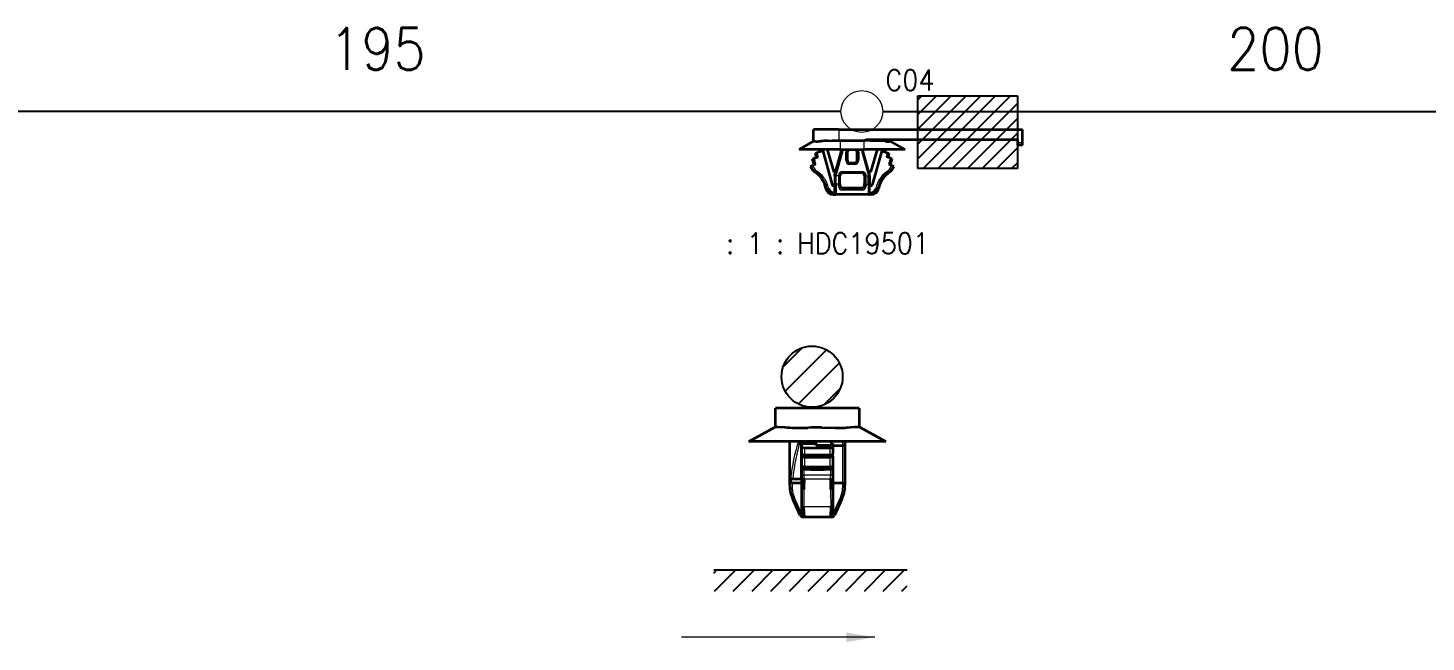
# Model space of a CAD drawing. Header units: inches. Extents: x 47316 to 59086, y 3141 to 11743.
# Drawn here: x 48400.5 to 48568, y 8588.6 to 8662.2 of the extents above; entities that cross this region are included whole.
import ezdxf

# ---------------------------------------------------------------- set-up
doc = ezdxf.new("R2010")
doc.units = ezdxf.units.IN
doc.header["$MEASUREMENT"] = 0
doc.layers.add('Beschreibung', color=7, linetype='Continuous', lineweight=25)
doc.styles.get("Standard").update_dxf_attribs({"font": ''})
doc.styles.get('Standard').set_extended_font_data('SimSun')
doc.linetypes.add('_VH_OTCON', pattern='A,0.0001,[7,VeSys.shx,S=0.1,R=0,X=0,Y=0],-0.4,[7,VeSys.shx,S=0.1,R=0,X=0,Y=0],-0.4,["X",Standard,S=1,R=0,X=-0.5,Y=-0.5],-0.0001,[7,VeSys.shx,S=0.1,R=0,X=0,Y=0],-0.4', length=1.2002)

msp = doc.modelspace()

# ---------------------------------------------------------------- linework, layer by layer
at = {"color": 0, "lineweight": -3}
for p, q in [((48514.66, 8654.02), (48507.13, 8646.48)), ((48512.9, 8654.02), (48507.13, 8648.25)), ((48511.13, 8654.02), (48507.13, 8650.02)), ((48509.36, 8654.02), (48507.13, 8651.79)), ((48507.59, 8654.02), (48507.13, 8653.55)), ((48507.13, 8645.33), (48507.13, 8654.02)), ((48507.13, 8654.02), (48519.04, 8654.02)), ((48516.43, 8654.02), (48507.74, 8645.33)), ((48518.2, 8654.02), (48509.51, 8645.33)), ((48519.04, 8653.09), (48511.28, 8645.33)), ((48519.04, 8654.02), (48519.04, 8645.33)), ((48519.04, 8651.32), (48513.05, 8645.33)), ((48519.04, 8649.55), (48514.81, 8645.33)), ((48519.04, 8647.78), (48516.58, 8645.33)), ((48519.04, 8645.33), (48507.13, 8645.33)), ((48519.04, 8646.02), (48518.35, 8645.33)), ((48493.27, 8623.86), (48490.98, 8621.57)), ((48496.18, 8623.62), (48491.22, 8618.67)), ((48497.72, 8622.03), (48492.81, 8617.12)), ((48497.83, 8618.99), (48495.85, 8617.01)), ((48482.68, 8596.88), (48483.02, 8597.21)), ((48505.84, 8597.21, 0), (48482.68, 8597.21, 0)), ((48482.77, 8594.72), (48485.26, 8597.21)), ((48485.01, 8594.72), (48487.51, 8597.21)), ((48487.26, 8594.72), (48489.75, 8597.21)), ((48489.5, 8594.72), (48492, 8597.21)), ((48491.75, 8594.72), (48494.24, 8597.21)), ((48493.99, 8594.72), (48496.49, 8597.21)), ((48496.24, 8594.72), (48498.73, 8597.21)), ((48498.48, 8594.72), (48500.98, 8597.21)), ((48500.73, 8594.72), (48503.22, 8597.21)), ((48502.97, 8594.72), (48505.47, 8597.21)), ((48505.22, 8594.72), (48505.84, 8595.34))]:
    msp.add_line(p, q, dxfattribs=at)
at = {"color": 0, "linetype": '_VH_OTCON', "lineweight": -2, "ltscale": 5}
for p, q in [((48497.91, 8652.15), (48385.58, 8652.15)), ((48502.91, 8652.15), (48597, 8652.15))]:
    msp.add_line(p, q, dxfattribs=at)
at = {"color": 0, "lineweight": 35, "ltscale": 0.125}
msp.add_line((48497.64, 8649.99), (48494.64, 8649.99), dxfattribs=at)
at = {"color": 0, "lineweight": 35, "ltscale": 0.058097}
msp.add_line((48494.64, 8648.59), (48494.64, 8649.99), dxfattribs=at)
at = {"color": 0, "lineweight": 35}
for p, q in [((48497.64, 8649.99), (48519.66, 8649.99)), ((48496.29, 8648.65), (48496.86, 8648.66)), ((48496.86, 8648.66), (48497.64, 8648.66)), ((48500.88, 8648.79), (48519.06, 8648.79)), ((48501.42, 8648.65), (48500.88, 8648.66)), ((48502.48, 8648.64), (48501.42, 8648.65)), ((48496.33, 8642.69), (48496.25, 8642.93)), ((48496.42, 8642.96), (48496.5, 8642.74)), ((48502.03, 8642.76), (48502.08, 8642.89)), ((48502.27, 8642.93), (48502.18, 8642.69)), ((48496.48, 8642.48), (48496.33, 8642.69)), ((48496.68, 8642.32), (48496.48, 8642.48)), ((48496.5, 8642.74), (48496.65, 8642.56)), ((48496.65, 8642.56), (48496.86, 8642.43)), ((48496.92, 8642.22), (48496.68, 8642.32)), ((48496.86, 8642.43), (48497.11, 8642.37)), ((48497.17, 8642.19), (48496.92, 8642.22)), ((48497.11, 8642.37), (48497.17, 8642.37)), ((48497.21, 8642.19), (48497.25, 8642.21)), ((48497.25, 8642.21), (48497.34, 8642.28)), ((48501.27, 8642.21), (48501.18, 8642.28)), ((48501.3, 8642.19), (48501.27, 8642.21)), ((48501.34, 8642.37), (48501.51, 8642.39)), ((48501.47, 8642.2), (48501.34, 8642.19)), ((48501.68, 8642.25), (48501.47, 8642.2)), ((48501.51, 8642.39), (48501.67, 8642.44)), ((48501.67, 8642.44), (48501.88, 8642.57)), ((48501.87, 8642.34), (48501.68, 8642.25)), ((48502.03, 8642.48), (48501.87, 8642.34)), ((48501.88, 8642.57), (48502.03, 8642.76)), ((48502.18, 8642.69), (48502.03, 8642.48)), ((48490.08, 8614.4), (48490.08, 8614.4)), ((48490.08, 8614.4), (48490.08, 8614.4)), ((48490.08, 8614.4), (48490.09, 8614.39)), ((48490.09, 8614.39), (48490.09, 8614.39)), ((48490.09, 8614.39), (48490.12, 8614.39)), ((48490.12, 8614.39), (48490.36, 8614.4)), ((48499.55, 8614.39), (48500.03, 8614.39)), ((48500.03, 8614.39), (48500.08, 8614.39)), ((48500.08, 8614.39), (48500.08, 8614.4)), ((48500.08, 8614.4), (48500.08, 8614.4)), ((48500.08, 8614.4), (48500.08, 8614.4)), ((48492.45, 8614.26), (48492.94, 8614.25)), ((48492.94, 8614.25), (48493.94, 8614.28)), ((48492.78, 8612.49), (48492.91, 8612.59)), ((48492.91, 8612.59), (48493.02, 8612.62)), ((48498.32, 8612.11), (48498.13, 8612.12)), ((48498.36, 8612.1), (48498.32, 8612.11)), ((48498.38, 8612.09), (48498.36, 8612.1)), ((48498.38, 8612.08), (48498.38, 8612.09)), ((48498.38, 8612.09), (48498.38, 8612.09)), ((48498.38, 8612.09), (48498.38, 8612.09)), ((48493.23, 8609.46), (48493.24, 8609.43)), ((48493.24, 8609.43), (48493.28, 8609.39)), ((48493.28, 8609.39), (48493.4, 8609.34)), ((48493.4, 8609.34), (48493.48, 8609.33)), ((48496.68, 8609.33), (48496.83, 8609.36)), ((48496.83, 8609.36), (48496.9, 8609.4)), ((48496.9, 8609.4), (48496.92, 8609.42)), ((48496.92, 8609.42), (48496.93, 8609.46)), ((48491.79, 8607.09), (48491.8, 8607.02)), ((48491.8, 8607.02), (48491.81, 8606.99)), ((48498.32, 8607.61), (48498.13, 8607.62)), ((48498.36, 8607.6), (48498.32, 8607.61)), ((48498.38, 8607.59), (48498.36, 8607.6)), ((48498.38, 8607.58), (48498.38, 8607.59)), ((48498.38, 8607.59), (48498.38, 8607.59)), ((48498.38, 8607.59), (48498.38, 8607.59)), ((48493.44, 8604.85), (48493.46, 8604.01)), ((48496.69, 8603.83), (48496.72, 8604.62)), ((48496.72, 8604.62), (48496.72, 8604.85)), ((48493.46, 8604.01), (48493.49, 8603.73)), ((48493.49, 8603.73), (48493.51, 8603.65)), ((48493.51, 8603.65), (48493.52, 8603.63)), ((48493.52, 8603.63), (48493.52, 8603.62)), ((48493.52, 8603.62), (48493.53, 8603.62)), ((48493.53, 8603.62), (48493.53, 8603.62)), ((48496.63, 8603.62), (48496.64, 8603.62)), ((48496.64, 8603.63), (48496.65, 8603.64)), ((48496.64, 8603.62), (48496.64, 8603.63)), ((48496.65, 8603.64), (48496.66, 8603.68)), ((48496.66, 8603.68), (48496.69, 8603.83))]:
    msp.add_line(p, q, dxfattribs=at)
at = {"color": 0, "lineweight": 13, "ltscale": 0.055515}
msp.add_line((48497.64, 8649.99), (48497.64, 8648.66), dxfattribs=at)
at = {"color": 0, "lineweight": 35, "ltscale": 0.065}
msp.add_line((48519.66, 8648.43), (48519.66, 8649.99), dxfattribs=at)
at = {"color": 0, "lineweight": 35, "ltscale": 0.083533}
msp.add_line((48494.63, 8648.59), (48492.9, 8647.59), dxfattribs=at)
at = {"color": 0, "lineweight": 35, "ltscale": 0.000679}
msp.add_line((48494.64, 8648.59), (48494.65, 8648.59), dxfattribs=at)
at = {"color": 0, "lineweight": 35, "ltscale": 0.0075}
for p, q in [((48497.64, 8648.66), (48497.82, 8648.66)), ((48500.88, 8648.66), (48500.7, 8648.66))]:
    msp.add_line(p, q, dxfattribs=at)
at = {"color": 0, "lineweight": 13, "ltscale": 0.001282}
msp.add_line((48497.82, 8648.66), (48497.82, 8648.63), dxfattribs=at)
at = {"color": 0, "lineweight": 35, "ltscale": 0.12}
for p, q in [((48497.82, 8648.66), (48500.7, 8648.66)), ((48497.82, 8647.59), (48500.7, 8647.59))]:
    msp.add_line(p, q, dxfattribs=at)
at = {"color": 0, "lineweight": 13, "ltscale": 0.04327}
msp.add_line((48497.82, 8648.63), (48497.82, 8647.59), dxfattribs=at)
at = {"color": 0, "lineweight": 13, "ltscale": 0.044551}
msp.add_line((48500.7, 8647.59), (48500.7, 8648.66), dxfattribs=at)
at = {"color": 0, "lineweight": 13, "ltscale": 0.005515}
msp.add_line((48500.88, 8648.79), (48500.88, 8648.66), dxfattribs=at)
at = {"color": 0, "lineweight": 35, "ltscale": 0.031039}
msp.add_line((48503.22, 8648.58), (48502.48, 8648.64), dxfattribs=at)
at = {"color": 0, "lineweight": 35, "ltscale": 0.009625}
msp.add_line((48503.88, 8648.56), (48503.88, 8648.79), dxfattribs=at)
at = {"color": 0, "lineweight": 35, "ltscale": 0.082984}
msp.add_line((48505.62, 8647.59), (48503.88, 8648.56), dxfattribs=at)
at = {"color": 0, "lineweight": 35, "ltscale": 0.015}
msp.add_line((48519.06, 8648.79), (48519.06, 8648.43), dxfattribs=at)
at = {"color": 0, "lineweight": 13, "ltscale": 0.025}
for p, q in [((48519.06, 8648.43), (48519.66, 8648.43)), ((48499.56, 8645.82), (48498.96, 8645.82))]:
    msp.add_line(p, q, dxfattribs=at)
at = {"color": 0, "lineweight": 35, "ltscale": 0.0125}
for p, q in [((48519.06, 8648.43), (48519.06, 8648.13)), ((48519.66, 8648.13), (48519.66, 8648.43)), ((48497.94, 8647.29), (48497.94, 8647.59)), ((48500.58, 8647.29), (48500.58, 8647.59))]:
    msp.add_line(p, q, dxfattribs=at)
at = {"color": 0, "lineweight": 35, "ltscale": 0.025}
for p, q in [((48519.66, 8648.13), (48519.06, 8648.13)), ((48499.56, 8647.56), (48498.96, 8647.56)), ((48498.96, 8646), (48499.56, 8646))]:
    msp.add_line(p, q, dxfattribs=at)
at = {"color": 0, "lineweight": 35, "ltscale": 0.027465}
for p, q in [((48493.56, 8647.59), (48492.9, 8647.59)), ((48505.62, 8647.59), (48504.96, 8647.59))]:
    msp.add_line(p, q, dxfattribs=at)
at = {"color": 0, "lineweight": 35, "ltscale": 0.177535}
for p, q in [((48497.82, 8647.59), (48493.56, 8647.59)), ((48504.96, 8647.59), (48500.7, 8647.59))]:
    msp.add_line(p, q, dxfattribs=at)
at = {"color": 0, "lineweight": 35, "ltscale": 0.007529}
for p, q in [((48494.52, 8646.48), (48494.69, 8646.54)), ((48494.86, 8647.14), (48495.03, 8647.2)), ((48503.83, 8646.54), (48504, 8646.48))]:
    msp.add_line(p, q, dxfattribs=at)
at = {"color": 0, "lineweight": 35, "ltscale": 0.029976}
for p, q in [((48494.69, 8645.78), (48494.52, 8646.48)), ((48504, 8646.48), (48503.82, 8645.78))]:
    msp.add_line(p, q, dxfattribs=at)
at = {"color": 0, "lineweight": 35, "ltscale": 0.020678}
for p, q in [((48494.69, 8646.54), (48495.16, 8646.7)), ((48503.83, 8646.54), (48503.36, 8646.7))]:
    msp.add_line(p, q, dxfattribs=at)
at = {"color": 0, "lineweight": 13, "ltscale": 0.029038}
for p, q in [((48494.69, 8646.54), (48494.86, 8645.86)), ((48503.66, 8645.86), (48503.83, 8646.54))]:
    msp.add_line(p, q, dxfattribs=at)
at = {"color": 0, "lineweight": 35, "ltscale": 0.021471}
for p, q in [((48494.99, 8646.64), (48494.86, 8647.14)), ((48503.65, 8647.14), (48503.53, 8646.64))]:
    msp.add_line(p, q, dxfattribs=at)
at = {"color": 0, "lineweight": 35, "ltscale": 0.030681}
for p, q in [((48495.73, 8647.44), (48495.03, 8647.2)), ((48502.79, 8647.44), (48503.48, 8647.2))]:
    msp.add_line(p, q, dxfattribs=at)
at = {"color": 0, "lineweight": 13, "ltscale": 0.021471}
for p, q in [((48495.03, 8647.2), (48495.16, 8646.7)), ((48503.36, 8646.7), (48503.48, 8647.2))]:
    msp.add_line(p, q, dxfattribs=at)
at = {"color": 0, "lineweight": 35, "ltscale": 0.002501}
for p, q in [((48495.37, 8647.53), (48495.37, 8647.59)), ((48503.15, 8647.59), (48503.15, 8647.53))]:
    msp.add_line(p, q, dxfattribs=at)
at = {"color": 0, "lineweight": 13, "ltscale": 0.013976}
for p, q in [((48495.7, 8647.53), (48495.37, 8647.53)), ((48503.15, 8647.53), (48502.81, 8647.53))]:
    msp.add_line(p, q, dxfattribs=at)
at = {"color": 0, "lineweight": 35, "ltscale": 0.008851}
for p, q in [((48495.37, 8647.53), (48495.37, 8647.32)), ((48503.15, 8647.53), (48503.14, 8647.32))]:
    msp.add_line(p, q, dxfattribs=at)
at = {"color": 0, "lineweight": 35, "ltscale": 0.002595}
for p, q in [((48495.69, 8647.59), (48495.7, 8647.53)), ((48502.81, 8647.53), (48502.83, 8647.59))]:
    msp.add_line(p, q, dxfattribs=at)
at = {"color": 0, "lineweight": 35, "ltscale": 0.003887}
for p, q in [((48495.7, 8647.53), (48495.73, 8647.44)), ((48502.81, 8647.53), (48502.79, 8647.44))]:
    msp.add_line(p, q, dxfattribs=at)
at = {"color": 0, "lineweight": 35, "ltscale": 0.175583}
for p, q in [((48495.73, 8647.44), (48496.86, 8643.38)), ((48502.79, 8647.44), (48501.66, 8643.38))]:
    msp.add_line(p, q, dxfattribs=at)
at = {"color": 0, "lineweight": 35, "ltscale": 0.117275}
for p, q in [((48496.26, 8647.59), (48497.05, 8644.89)), ((48502.26, 8647.59), (48501.46, 8644.89))]:
    msp.add_line(p, q, dxfattribs=at)
at = {"color": 0, "lineweight": 35, "ltscale": 0.11676}
for p, q in [((48497.19, 8644.59), (48497.94, 8647.29)), ((48501.33, 8644.59), (48500.58, 8647.29))]:
    msp.add_line(p, q, dxfattribs=at)
at = {"color": 0, "lineweight": 13, "ltscale": 0.11676}
for p, q in [((48498.09, 8647.27), (48497.34, 8644.57)), ((48500.43, 8647.27), (48501.18, 8644.57))]:
    msp.add_line(p, q, dxfattribs=at)
at = {"color": 0, "lineweight": 35, "ltscale": 0.006308}
for p, q in [((48498.09, 8647.27), (48497.94, 8647.29)), ((48500.43, 8647.27), (48500.58, 8647.29)), ((48497.34, 8644.57), (48497.19, 8644.59)), ((48501.18, 8644.57), (48501.33, 8644.59))]:
    msp.add_line(p, q, dxfattribs=at)
at = {"color": 0, "lineweight": 13, "ltscale": 0.013352}
for p, q in [((48498.09, 8647.59), (48498.09, 8647.27)), ((48500.43, 8647.59), (48500.43, 8647.27))]:
    msp.add_line(p, q, dxfattribs=at)
at = {"color": 0, "lineweight": 13, "ltscale": 0.04}
for p, q in [((48498.48, 8646.3), (48498.48, 8647.26)), ((48500.04, 8647.26), (48500.04, 8646.3))]:
    msp.add_line(p, q, dxfattribs=at)
at = {"color": 0, "lineweight": 13, "ltscale": 0.0075}
for p, q in [((48498.48, 8647.26), (48498.66, 8647.26)), ((48498.48, 8646.3), (48498.66, 8646.3)), ((48499.86, 8647.26), (48500.04, 8647.26)), ((48499.86, 8646.3), (48500.04, 8646.3)), ((48497.79, 8644.5), (48497.61, 8644.5)), ((48498.09, 8644.8), (48498.09, 8644.98)), ((48498.96, 8646), (48498.96, 8645.82)), ((48499.56, 8646), (48499.56, 8645.82)), ((48500.43, 8644.8), (48500.43, 8644.98)), ((48500.91, 8644.5), (48500.73, 8644.5)), ((48497.79, 8644.44), (48497.61, 8644.44)), ((48500.91, 8644.44), (48500.73, 8644.44)), ((48497.17, 8642.37), (48497.17, 8642.19)), ((48501.34, 8642.37), (48501.34, 8642.19))]:
    msp.add_line(p, q, dxfattribs=at)
at = {"color": 0, "lineweight": 35, "ltscale": 0.04}
for p, q in [((48498.66, 8647.26), (48498.66, 8646.3)), ((48499.86, 8646.3), (48499.86, 8647.26))]:
    msp.add_line(p, q, dxfattribs=at)
at = {"color": 0, "lineweight": 13, "ltscale": 0.001247}
for p, q in [((48498.96, 8647.59), (48498.96, 8647.56)), ((48499.56, 8647.59), (48499.56, 8647.56))]:
    msp.add_line(p, q, dxfattribs=at)
at = {"color": 0, "lineweight": 35, "ltscale": 0.007528}
msp.add_line((48503.48, 8647.2), (48503.65, 8647.14), dxfattribs=at)
at = {"color": 0, "lineweight": 35, "ltscale": 0.003397}
for p, q in [((48494.28, 8645.58), (48494.35, 8645.61)), ((48504.24, 8645.58), (48504.16, 8645.61))]:
    msp.add_line(p, q, dxfattribs=at)
at = {"color": 0, "lineweight": 35, "ltscale": 0.019002}
for p, q in [((48494.5, 8645.18), (48494.28, 8645.58)), ((48504.02, 8645.18), (48504.24, 8645.58))]:
    msp.add_line(p, q, dxfattribs=at)
at = {"color": 0, "lineweight": 35, "ltscale": 0.007407}
for p, q in [((48494.35, 8645.61), (48494.51, 8645.69)), ((48504, 8645.69), (48504.16, 8645.61))]:
    msp.add_line(p, q, dxfattribs=at)
at = {"color": 0, "lineweight": 13, "ltscale": 0.020802}
for p, q in [((48494.6, 8645.18), (48494.35, 8645.61)), ((48504.16, 8645.61), (48503.92, 8645.18))]:
    msp.add_line(p, q, dxfattribs=at)
at = {"color": 0, "lineweight": 13, "ltscale": 0.004089}
for p, q in [((48494.6, 8645.18), (48494.5, 8645.18)), ((48503.92, 8645.18), (48504.02, 8645.18))]:
    msp.add_line(p, q, dxfattribs=at)
at = {"color": 0, "lineweight": 35, "ltscale": 0.016059}
for p, q in [((48494.86, 8645.86), (48494.51, 8645.69)), ((48503.66, 8645.86), (48504, 8645.69))]:
    msp.add_line(p, q, dxfattribs=at)
at = {"color": 0, "lineweight": 13, "ltscale": 0.020348}
for p, q in [((48494.51, 8645.69), (48494.75, 8645.27)), ((48503.76, 8645.27), (48504, 8645.69))]:
    msp.add_line(p, q, dxfattribs=at)
at = {"color": 0, "lineweight": 13, "ltscale": 0.007382}
for p, q in [((48494.6, 8645.18), (48494.75, 8645.27)), ((48503.76, 8645.27), (48503.92, 8645.18))]:
    msp.add_line(p, q, dxfattribs=at)
at = {"color": 0, "lineweight": 13, "ltscale": 0.004225}
for p, q in [((48494.75, 8644.91), (48494.86, 8644.91)), ((48503.76, 8644.91), (48503.66, 8644.91))]:
    msp.add_line(p, q, dxfattribs=at)
at = {"color": 0, "lineweight": 13, "ltscale": 0.007452}
for p, q in [((48494.86, 8644.91), (48494.95, 8645.06)), ((48503.57, 8645.06), (48503.66, 8644.91))]:
    msp.add_line(p, q, dxfattribs=at)
at = {"color": 0, "lineweight": 35, "ltscale": 0.009097}
for p, q in [((48497.05, 8644.89), (48497.27, 8644.89)), ((48501.46, 8644.89), (48501.24, 8644.89))]:
    msp.add_line(p, q, dxfattribs=at)
at = {"color": 0, "lineweight": 35, "ltscale": 0.006314}
for p, q in [((48497.19, 8644.44), (48497.19, 8644.59)), ((48501.33, 8644.44), (48501.33, 8644.59))]:
    msp.add_line(p, q, dxfattribs=at)
at = {"color": 0, "lineweight": 13, "ltscale": 0.005462}
for p, q in [((48497.34, 8644.57), (48497.34, 8644.44)), ((48501.18, 8644.57), (48501.18, 8644.44))]:
    msp.add_line(p, q, dxfattribs=at)
at = {"color": 0, "lineweight": 13, "ltscale": 0.002564}
for p, q in [((48497.61, 8644.44), (48497.61, 8644.5)), ((48500.91, 8644.5), (48500.91, 8644.44))]:
    msp.add_line(p, q, dxfattribs=at)
at = {"color": 0, "lineweight": 35, "ltscale": 0.002564}
for p, q in [((48497.79, 8644.5), (48497.79, 8644.44)), ((48500.73, 8644.44), (48500.73, 8644.5))]:
    msp.add_line(p, q, dxfattribs=at)
at = {"color": 0, "lineweight": 13, "ltscale": 0.0975}
for p, q in [((48498.09, 8644.98), (48500.43, 8644.98)), ((48500.43, 8642.74), (48498.09, 8642.74))]:
    msp.add_line(p, q, dxfattribs=at)
at = {"color": 0, "lineweight": 35, "ltscale": 0.0975}
for p, q in [((48500.43, 8644.8), (48498.09, 8644.8)), ((48498.09, 8643), (48500.43, 8643))]:
    msp.add_line(p, q, dxfattribs=at)
at = {"color": 0, "lineweight": 13, "ltscale": 0.006544}
for p, q in [((48496.09, 8642.93), (48496.25, 8642.93)), ((48502.43, 8642.93), (48502.27, 8642.93))]:
    msp.add_line(p, q, dxfattribs=at)
at = {"color": 0, "lineweight": 13, "ltscale": 0.00714}
for p, q in [((48496.25, 8642.93), (48496.42, 8642.96)), ((48502.1, 8642.96), (48502.27, 8642.93))]:
    msp.add_line(p, q, dxfattribs=at)
at = {"color": 0, "lineweight": 35, "ltscale": 0.0015}
for p, q in [((48497, 8643.27), (48497.04, 8643.27)), ((48501.51, 8643.27), (48501.48, 8643.27))]:
    msp.add_line(p, q, dxfattribs=at)
at = {"color": 0, "lineweight": 35, "ltscale": 0.038472}
for p, q in [((48497.19, 8644.44), (48497.19, 8643.51)), ((48501.33, 8644.44), (48501.33, 8643.51))]:
    msp.add_line(p, q, dxfattribs=at)
at = {"color": 0, "lineweight": 13, "ltscale": 0.00625}
for p, q in [((48497.34, 8644.44), (48497.19, 8644.44)), ((48501.18, 8644.44), (48501.33, 8644.44)), ((48498.38, 8607.37), (48498.13, 8607.37)), ((48492.36, 8605.83), (48492.13, 8605.72)), ((48498.03, 8605.72), (48497.8, 8605.83))]:
    msp.add_line(p, q, dxfattribs=at)
at = {"color": 0, "lineweight": 35, "ltscale": 0.048384}
for p, q in [((48497.19, 8642.35), (48497.19, 8643.51)), ((48501.33, 8642.35), (48501.33, 8643.51))]:
    msp.add_line(p, q, dxfattribs=at)
at = {"color": 0, "lineweight": 13, "ltscale": 0.041036}
for p, q in [((48497.34, 8643.45), (48497.34, 8644.44)), ((48497.61, 8644.44), (48497.61, 8643.45)), ((48500.91, 8643.45), (48500.91, 8644.44)), ((48501.18, 8643.45), (48501.18, 8644.44))]:
    msp.add_line(p, q, dxfattribs=at)
at = {"color": 0, "lineweight": 13, "ltscale": 0.01125}
for p, q in [((48497.61, 8644.44), (48497.34, 8644.44)), ((48497.61, 8643.45), (48497.34, 8643.45)), ((48500.91, 8644.44), (48501.18, 8644.44)), ((48500.91, 8643.45), (48501.18, 8643.45))]:
    msp.add_line(p, q, dxfattribs=at)
at = {"color": 0, "lineweight": 13, "ltscale": 0.048964}
for p, q in [((48497.34, 8643.45), (48497.34, 8642.28)), ((48501.18, 8643.45), (48501.18, 8642.28))]:
    msp.add_line(p, q, dxfattribs=at)
at = {"color": 0, "lineweight": 13, "ltscale": 0.009477}
for p, q in [((48497.61, 8643.22), (48497.61, 8643.45)), ((48500.91, 8643.45), (48500.91, 8643.22))]:
    msp.add_line(p, q, dxfattribs=at)
at = {"color": 0, "lineweight": 35, "ltscale": 0.037959}
for p, q in [((48497.79, 8643.53), (48497.79, 8644.44)), ((48500.73, 8644.44), (48500.73, 8643.53))]:
    msp.add_line(p, q, dxfattribs=at)
at = {"color": 0, "lineweight": 35, "ltscale": 0.009477}
for p, q in [((48497.79, 8643.53), (48497.79, 8643.3)), ((48500.73, 8643.3), (48500.73, 8643.53))]:
    msp.add_line(p, q, dxfattribs=at)
at = {"color": 0, "lineweight": 13, "ltscale": 0.010578}
for p, q in [((48498.09, 8642.74), (48498.09, 8643)), ((48500.43, 8643), (48500.43, 8642.74))]:
    msp.add_line(p, q, dxfattribs=at)
at = {"color": 0, "lineweight": 35, "ltscale": 0.008254}
for p, q in [((48496.98, 8642.19), (48497.17, 8642.19)), ((48501.54, 8642.19), (48501.34, 8642.19))]:
    msp.add_line(p, q, dxfattribs=at)
at = {"color": 0, "lineweight": 13, "ltscale": 0.000579}
for p, q in [((48497.17, 8642.37), (48497.19, 8642.37)), ((48501.33, 8642.37), (48501.34, 8642.37))]:
    msp.add_line(p, q, dxfattribs=at)
at = {"color": 0, "lineweight": 35, "ltscale": 0.000902}
msp.add_line((48497.2, 8642.19), (48497.17, 8642.19), dxfattribs=at)
at = {"color": 0, "lineweight": 35, "ltscale": 0.004469}
msp.add_line((48497.19, 8642.35), (48497.19, 8642.25), dxfattribs=at)
at = {"color": 0, "lineweight": 35, "ltscale": 0.002337}
msp.add_line((48497.19, 8642.25), (48497.19, 8642.19), dxfattribs=at)
at = {"color": 0, "lineweight": 35, "ltscale": 0.000981}
for p, q in [((48497.21, 8642.19), (48497.19, 8642.19)), ((48501.3, 8642.19), (48501.33, 8642.19))]:
    msp.add_line(p, q, dxfattribs=at)
at = {"color": 0, "lineweight": 35, "ltscale": 0.000373}
for p, q in [((48497.19, 8642.19), (48497.2, 8642.19)), ((48501.33, 8642.19), (48501.32, 8642.19))]:
    msp.add_line(p, q, dxfattribs=at)
at = {"color": 0, "lineweight": 35, "ltscale": 0.002639}
for p, q in [((48497.2, 8642.19), (48497.26, 8642.19)), ((48501.32, 8642.19), (48501.26, 8642.19))]:
    msp.add_line(p, q, dxfattribs=at)
at = {"color": 0, "lineweight": 35, "ltscale": 0.002032}
for p, q in [((48497.26, 8642.19), (48497.21, 8642.19)), ((48501.26, 8642.19), (48501.3, 8642.19))]:
    msp.add_line(p, q, dxfattribs=at)
at = {"color": 0, "lineweight": 35, "ltscale": 0.166478}
msp.add_line((48501.26, 8642.19), (48497.26, 8642.19), dxfattribs=at)
at = {"color": 0, "lineweight": 13, "ltscale": 0.16}
msp.add_line((48497.34, 8642.28), (48501.18, 8642.28), dxfattribs=at)
at = {"color": 0, "lineweight": 35, "ltscale": 0.000952}
msp.add_line((48501.34, 8642.19), (48501.32, 8642.19), dxfattribs=at)
at = {"color": 0, "lineweight": 35, "ltscale": 0.004472}
msp.add_line((48501.33, 8642.25), (48501.33, 8642.35), dxfattribs=at)
at = {"color": 0, "lineweight": 35, "ltscale": 0.002334}
msp.add_line((48501.33, 8642.25), (48501.33, 8642.19), dxfattribs=at)
at = {"color": 0, "lineweight": 35, "ltscale": 0.25}
msp.add_line((48500.08, 8616.62), (48490.08, 8616.62), dxfattribs=at)
at = {"color": 0, "lineweight": 35, "ltscale": 0.055515}
for p, q in [((48490.08, 8614.4), (48490.08, 8616.62)), ((48500.08, 8616.62), (48500.08, 8614.4))]:
    msp.add_line(p, q, dxfattribs=at)
at = {"color": 0, "lineweight": 35, "ltscale": 0.091569}
msp.add_line((48486.88, 8612.62), (48490.08, 8614.4), dxfattribs=at)
at = {"color": 0, "lineweight": 35, "ltscale": 0.020257}
msp.add_line((48490.36, 8614.4), (48491.17, 8614.34), dxfattribs=at)
at = {"color": 0, "lineweight": 35, "ltscale": 0.024344}
msp.add_line((48498.58, 8614.3), (48499.55, 8614.39), dxfattribs=at)
at = {"color": 0, "lineweight": 35, "ltscale": 0.002634}
msp.add_line((48500.08, 8614.4), (48500.17, 8614.35), dxfattribs=at)
at = {"color": 0, "lineweight": 35, "ltscale": 0.088935}
msp.add_line((48500.17, 8614.35), (48503.28, 8612.62), dxfattribs=at)
at = {"color": 0, "lineweight": 35, "ltscale": 0.001289}
msp.add_line((48492.4, 8614.26), (48492.45, 8614.26), dxfattribs=at)
at = {"color": 0, "lineweight": 35, "ltscale": 0.040122}
msp.add_line((48495.6, 8614.29), (48497.2, 8614.25), dxfattribs=at)
at = {"color": 0, "lineweight": 35, "ltscale": 0.1025}
for p, q in [((48490.98, 8612.62), (48486.88, 8612.62)), ((48503.28, 8612.62), (48499.18, 8612.62))]:
    msp.add_line(p, q, dxfattribs=at)
at = {"color": 0, "lineweight": 35, "ltscale": 0.205}
msp.add_line((48499.18, 8612.62), (48490.98, 8612.62), dxfattribs=at)
at = {"color": 0, "lineweight": 35, "ltscale": 0.131314}
msp.add_line((48491.78, 8607.37), (48491.78, 8612.62), dxfattribs=at)
at = {"color": 0, "lineweight": 35, "ltscale": 0.002888}
msp.add_line((48493.13, 8612.62), (48493.02, 8612.62), dxfattribs=at)
at = {"color": 0, "lineweight": 35, "ltscale": 0.1125}
for p, q in [((48493.13, 8612.62), (48493.13, 8608.12)), ((48498.38, 8612.08), (48498.38, 8607.58))]:
    msp.add_line(p, q, dxfattribs=at)
at = {"color": 0, "lineweight": 35, "ltscale": 0.0025}
msp.add_line((48493.23, 8612.12), (48493.13, 8612.12), dxfattribs=at)
at = {"color": 0, "lineweight": 35, "ltscale": 0.009989}
for p, q in [((48493.23, 8611.97), (48493.23, 8612.37)), ((48496.93, 8612.37), (48496.93, 8611.97))]:
    msp.add_line(p, q, dxfattribs=at)
at = {"color": 0, "lineweight": 35, "ltscale": 0.0425}
msp.add_line((48493.23, 8612.37), (48494.93, 8612.37), dxfattribs=at)
at = {"color": 0, "lineweight": 35, "ltscale": 0.020833}
for p, q in [((48493.23, 8611.14), (48493.23, 8611.97)), ((48496.93, 8611.97), (48496.93, 8611.14))]:
    msp.add_line(p, q, dxfattribs=at)
at = {"color": 0, "lineweight": 35, "ltscale": 0.006732}
for p, q in [((48493.23, 8611.14), (48493.23, 8610.87)), ((48496.93, 8610.87), (48496.93, 8611.14))]:
    msp.add_line(p, q, dxfattribs=at)
at = {"color": 0, "lineweight": 35, "ltscale": 0.0775}
for p, q in [((48493.53, 8611.87), (48496.63, 8611.87)), ((48493.53, 8611.04), (48496.63, 8611.04)), ((48493.53, 8610.77), (48496.63, 8610.77)), ((48493.53, 8609.6), (48496.63, 8609.6)), ((48493.53, 8603.62), (48496.63, 8603.62))]:
    msp.add_line(p, q, dxfattribs=at)
at = {"color": 0, "lineweight": 13, "ltscale": 0.020833}
for p, q in [((48493.53, 8611.87), (48493.53, 8611.04)), ((48496.63, 8611.04), (48496.63, 8611.87))]:
    msp.add_line(p, q, dxfattribs=at)
at = {"color": 0, "lineweight": 35, "ltscale": 0.011349}
msp.add_line((48494.93, 8612.16), (48494.93, 8612.62), dxfattribs=at)
at = {"color": 0, "lineweight": 35, "ltscale": 0.045}
msp.add_line((48496.73, 8612.16), (48494.93, 8612.16), dxfattribs=at)
at = {"color": 0, "lineweight": 35, "ltscale": 0.008849}
msp.add_line((48496.73, 8612.52), (48496.73, 8612.16), dxfattribs=at)
at = {"color": 0, "lineweight": 35, "ltscale": 0.005}
msp.add_line((48496.73, 8612.37), (48496.93, 8612.37), dxfattribs=at)
at = {"color": 0, "lineweight": 35, "ltscale": 0.03}
for p, q in [((48498.13, 8612.12), (48496.93, 8612.12)), ((48498.13, 8607.62), (48496.93, 8607.62))]:
    msp.add_line(p, q, dxfattribs=at)
at = {"color": 0, "lineweight": 13, "ltscale": 0.0125}
msp.add_line((48498.13, 8612.12), (48498.13, 8612.62), dxfattribs=at)
at = {"color": 0, "lineweight": 13, "ltscale": 0.1125}
msp.add_line((48498.13, 8607.62), (48498.13, 8612.12), dxfattribs=at)
at = {"color": 0, "lineweight": 35, "ltscale": 0.013352}
msp.add_line((48498.38, 8612.62), (48498.38, 8612.08), dxfattribs=at)
at = {"color": 0, "lineweight": 35, "ltscale": 0.028176}
for p, q in [((48493.23, 8609.74), (48493.23, 8610.87)), ((48496.93, 8610.87), (48496.93, 8609.74))]:
    msp.add_line(p, q, dxfattribs=at)
at = {"color": 0, "lineweight": 35, "ltscale": 0.00704}
for p, q in [((48493.23, 8609.46), (48493.23, 8609.74)), ((48496.93, 8609.74), (48496.93, 8609.46))]:
    msp.add_line(p, q, dxfattribs=at)
at = {"color": 0, "lineweight": 35, "ltscale": 0.017713}
for p, q in [((48493.23, 8608.75), (48493.23, 8609.46)), ((48496.93, 8609.46), (48496.93, 8608.75))]:
    msp.add_line(p, q, dxfattribs=at)
at = {"color": 0, "lineweight": 13, "ltscale": 0.018102}
for p, q in [((48493.48, 8609.33), (48493.48, 8608.6)), ((48496.68, 8608.6), (48496.68, 8609.33))]:
    msp.add_line(p, q, dxfattribs=at)
at = {"color": 0, "lineweight": 13, "ltscale": 0.029086}
for p, q in [((48493.53, 8610.77), (48493.53, 8609.6)), ((48496.63, 8609.6), (48496.63, 8610.77))]:
    msp.add_line(p, q, dxfattribs=at)
at = {"color": 0, "lineweight": 13, "ltscale": 0.028114}
msp.add_line((48491.81, 8606.99), (48491.81, 8608.12), dxfattribs=at)
at = {"color": 0, "lineweight": 35, "ltscale": 0.00175}
msp.add_line((48491.81, 8608.12), (48491.88, 8608.12), dxfattribs=at)
at = {"color": 0, "lineweight": 35, "ltscale": 0.006094}
msp.add_line((48492.12, 8608.12), (48491.88, 8608.12), dxfattribs=at)
at = {"color": 0, "lineweight": 35, "ltscale": 0.025266}
msp.add_line((48493.13, 8608.12), (48492.12, 8608.12), dxfattribs=at)
at = {"color": 0, "lineweight": 35, "ltscale": 0.008564}
for p, q in [((48493.23, 8608.41), (48493.23, 8608.75)), ((48496.93, 8608.75), (48496.93, 8608.41))]:
    msp.add_line(p, q, dxfattribs=at)
at = {"color": 0, "lineweight": 35, "ltscale": 0.034162}
for p, q in [((48493.23, 8607.04), (48493.23, 8608.41)), ((48496.93, 8608.41), (48496.93, 8607.04))]:
    msp.add_line(p, q, dxfattribs=at)
at = {"color": 0, "lineweight": 13, "ltscale": 0.080151}
msp.add_line((48496.68, 8608.6), (48493.48, 8608.6), dxfattribs=at)
at = {"color": 0, "lineweight": 13, "ltscale": 0.079191}
msp.add_line((48493.5, 8608.15), (48496.67, 8608.15), dxfattribs=at)
at = {"color": 0, "lineweight": 35, "ltscale": 0.00605}
msp.add_line((48491.81, 8606.99), (48492.05, 8607), dxfattribs=at)
at = {"color": 0, "lineweight": 35, "ltscale": 0.029565}
msp.add_line((48493.23, 8607.62), (48492.05, 8607.62), dxfattribs=at)
at = {"color": 0, "lineweight": 13, "ltscale": 0.015327}
msp.add_line((48492.05, 8607.62), (48492.05, 8607), dxfattribs=at)
at = {"color": 0, "lineweight": 35, "ltscale": 0.053395}
for p, q in [((48493.23, 8604.9), (48493.23, 8607.04)), ((48496.93, 8607.04), (48496.93, 8604.9))]:
    msp.add_line(p, q, dxfattribs=at)
at = {"color": 0, "lineweight": 13, "ltscale": 0.006314}
msp.add_line((48498.13, 8607.37), (48498.13, 8607.62), dxfattribs=at)
at = {"color": 0, "lineweight": 35, "ltscale": 0.005462}
msp.add_line((48498.38, 8607.58), (48498.38, 8607.37), dxfattribs=at)
at = {"color": 0, "lineweight": 35, "ltscale": 0.053693}
for p, q in [((48493.02, 8603.77), (48492.13, 8605.72)), ((48498.03, 8605.72), (48497.15, 8603.77))]:
    msp.add_line(p, q, dxfattribs=at)
at = {"color": 0, "lineweight": 13, "ltscale": 0.053057}
for p, q in [((48492.36, 8605.83), (48493.23, 8603.89)), ((48496.93, 8603.89), (48497.8, 8605.83))]:
    msp.add_line(p, q, dxfattribs=at)
at = {"color": 0, "lineweight": 35, "ltscale": 0.002983}
msp.add_line((48493.23, 8604.78), (48493.23, 8604.9), dxfattribs=at)
at = {"color": 0, "lineweight": 35, "ltscale": 0.021668}
msp.add_line((48493.23, 8603.92), (48493.23, 8604.78), dxfattribs=at)
at = {"color": 0, "lineweight": 13, "ltscale": 0.08209}
msp.add_line((48493.44, 8604.85), (48496.72, 8604.85), dxfattribs=at)
at = {"color": 0, "lineweight": 35, "ltscale": 0.024651}
msp.add_line((48496.93, 8604.9), (48496.93, 8603.92), dxfattribs=at)
at = {"color": 0, "lineweight": 35, "ltscale": 0.006045}
for p, q in [((48493.45, 8603.62), (48493.21, 8603.62)), ((48496.96, 8603.62), (48496.71, 8603.62))]:
    msp.add_line(p, q, dxfattribs=at)
at = {"color": 0, "lineweight": 35, "ltscale": 0.000905}
for p, q in [((48493.21, 8603.62), (48493.24, 8603.62)), ((48496.92, 8603.62), (48496.96, 8603.62))]:
    msp.add_line(p, q, dxfattribs=at)
at = {"color": 0, "lineweight": 35, "ltscale": 0.005143}
for p, q in [((48493.24, 8603.62), (48493.45, 8603.62)), ((48496.71, 8603.62), (48496.92, 8603.62))]:
    msp.add_line(p, q, dxfattribs=at)
at = {"color": 0, "lineweight": 35, "ltscale": 0.002066}
for p, q in [((48493.53, 8603.62), (48493.45, 8603.62)), ((48496.71, 8603.62), (48496.63, 8603.62))]:
    msp.add_line(p, q, dxfattribs=at)
at = {"color": 0, "linetype": 'Continuous', "lineweight": 15}
msp.add_circle((48500.41, 8652.15), 2.5, dxfattribs=at)
at = {"color": 0, "lineweight": -3}
msp.add_circle((48494.45, 8620.39), 3.66, dxfattribs=at)
at = {"color": 0, "lineweight": 35}
for centre, radius, start, end in [((48494.95, 8650.69), 2.12, 261.8362, 269.0839), ((48494.98, 8651.66), 3.09, 268.9393, 272.0077), ((48494.71, 8657.37), 8.81, 272.4165, 275.0805), ((48496.83, 8634.19), 14.47, 92.1435, 95.3099), ((48503.61, 8654), 5.43, 265.8469, 268.0141), ((48503.6, 8655.51), 6.94, 268.5519, 270.8883), ((48503.73, 8647.76), 0.806, 79.7849, 91.8591), ((48498.96, 8647.26), 0.3, 90, 180), ((48498.96, 8646.3), 0.3, 180, 270), ((48499.56, 8647.26), 0.3, 0, 90), ((48499.56, 8646.3), 0.3, 270, 0), ((48495.15, 8645.54), 0.75, 209.0124, 237.7148), ((48493.17, 8642.4), 2.97, 10.2704, 57.7148), ((48493.23, 8642.27), 3.1, 37.0411, 58.4228), ((48498.09, 8644.5), 0.3, 90, 180), ((48500.43, 8644.5), 0.3, 0, 90), ((48505.35, 8642.4), 2.97, 122.2852, 169.7296), ((48505.28, 8642.27), 3.1, 121.5772, 142.9589), ((48503.36, 8645.54), 0.75, 302.2852, 330.9876), ((48496.98, 8643.09), 0.9, 190.2704, 270), ((48497, 8643.42), 0.15, 195.5241, 270), ((48497.04, 8643.42), 0.15, 270, 0), ((48498.09, 8643.3), 0.3, 180, 270), ((48500.43, 8643.3), 0.3, 270, 0), ((48501.48, 8643.42), 0.15, 180, 270), ((48501.51, 8643.42), 0.15, 270, 344.4759), ((48501.54, 8643.09), 0.9, 270, 349.7296), ((48492.88, 8630.99), 16.74, 264.1295, 268.3547), ((48495.08, 8578.9), 35.4, 89.1657, 91.8497), ((48497.39, 8631.01), 16.76, 269.3757, 271.1098), ((48497.4, 8629.07), 14.82, 271.2102, 274.5821), ((48495.31, 8610.03), 3.53, 132.8414, 135.8034), ((48495.83, 8612.52), 0.9, 0, 6.3794), ((48495.08, 8630.8), 21.53, 265.7377, 274.2623), ((48670.12, 8603.38), 176.69, 178.4521, 178.8701), ((48320.05, 8603.38), 176.69, 1.1299, 1.5479), ((48495.78, 8607.37), 4, 180, 204.2277), ((48494.38, 8607.37), 4, 335.7723, 0), ((48493.24, 8603.87), 0.25, 204.2277, 261.7028), ((48493.53, 8603.92), 0.3, 180, 270), ((48496.63, 8603.92), 0.3, 270, 0), ((48496.92, 8603.87), 0.25, 278.2972, 335.7723)]:
    msp.add_arc(centre, radius, start, end, dxfattribs=at)
at = {"color": 0, "lineweight": 13}
for centre, radius, start, end in [((48498.96, 8647.26), 0.48, 136.5678, 180), ((48498.96, 8646.3), 0.48, 180, 270), ((48499.56, 8646.3), 0.48, 270, 0), ((48499.56, 8647.26), 0.48, 0, 43.4322), ((48495.25, 8645.55), 0.754, 209.3427, 238.0935), ((48495.25, 8645.55), 0.575, 209.6257, 238.3672), ((48493.22, 8642.27), 3.28, 36.9174, 58.249), ((48498.09, 8644.5), 0.48, 90, 180), ((48500.43, 8644.5), 0.48, 0, 90), ((48505.29, 8642.27), 3.28, 121.751, 143.0826), ((48503.26, 8645.55), 0.575, 301.6328, 330.3743), ((48503.26, 8645.55), 0.753, 301.904, 330.6574), ((48493.37, 8642.36), 2.94, 11.1336, 37.1861), ((48493.35, 8642.36), 3.13, 11.0124, 36.913), ((48498.09, 8643.22), 0.48, 180.0002, 269.9998), ((48500.43, 8643.22), 0.48, 270.0002, 359.9998), ((48501.42, 8643.09), 0.689, 343.0089, 349.1485), ((48505.17, 8642.36), 3.13, 143.087, 168.9876), ((48505.15, 8642.36), 2.94, 142.8139, 168.8664), ((48503.04, 8608.78), 9.57, 181.0483, 183.751), ((48487.12, 8608.78), 9.56, 356.251, 358.9545), ((48495.78, 8607.37), 3.75, 185.5168, 204.2277), ((48655.07, 8603.61), 161.63, 178.8463, 179.5603), ((48335.1, 8603.61), 161.63, 0.4397, 1.1537), ((48494.38, 8607.37), 3.75, 335.7723, 0)]:
    msp.add_arc(centre, radius, start, end, dxfattribs=at)
for centre, major_axis, ratio, start_param, end_param in [((48497.34, 8643.51), (0.15, 0), 0.410365, 3.141593, 4.712389), ((48497.61, 8643.53), (0.18, 0), 0.410365, 4.712389, 6.283185), ((48497.61, 8643.3), (0.18, 0), 0.410365, 4.712389, 6.283185), ((48500.91, 8643.53), (0.18, 0), 0.410365, 3.141593, 4.712389), ((48500.91, 8643.3), (0.18, 0), 0.410365, 3.141593, 4.712389), ((48501.18, 8643.51), (-0.15, 0), 0.410365, 1.570796, 3.141593), ((48495.08, 8604.67), (0, -10.65), 0.317916, 3.888299, 4.383043), ((48495.09, 8604.59), (0, -10.66), 0.294523, 3.860303, 4.375469), ((48493.53, 8608.75), (0.3, 0), 0.492566, 3.141593, 4.53469), ((48493.53, 8608.41), (0.3, 0), 0.850821, 3.141593, 4.599444), ((48496.63, 8608.41), (0.3, 0), 0.850821, 4.825334, 6.283185), ((48496.63, 8608.75), (0.3, 0), 0.492566, 4.890088, 6.283185), ((48493.53, 8604.9), (0.3, 0), 0.187278, 3.141593, 4.401395), ((48496.63, 8604.9), (0.3, 0), 0.187278, 5.023383, 6.283185)]:
    msp.add_ellipse(centre, major_axis=major_axis, ratio=ratio, start_param=start_param, end_param=end_param, dxfattribs=at)
at = {"color": 0, "lineweight": 35}
for centre, major_axis, ratio, start_param, end_param in [((48493.53, 8611.97), (0.3, 0), 0.326812, 3.141593, 4.712389), ((48493.53, 8611.14), (0.3, 0), 0.326812, 3.141593, 4.712389), ((48496.63, 8611.97), (0.3, 0), 0.326812, 4.712389, 6.283185), ((48496.63, 8611.14), (0.3, 0), 0.326812, 4.712389, 6.283185), ((48493.53, 8610.87), (0.3, 0), 0.326812, 3.141593, 4.712389), ((48493.53, 8609.74), (0.3, 0), 0.448165, 3.141593, 4.712389), ((48496.63, 8610.87), (0.3, 0), 0.326812, 4.712389, 6.283185), ((48496.63, 8609.74), (0.3, 0), 0.448165, 4.712389, 6.283185), ((48492.05, 8608.52), (0, 0.9), 0.277778, 2.03135, 3.141593)]:
    msp.add_ellipse(centre, major_axis=major_axis, ratio=ratio, start_param=start_param, end_param=end_param, dxfattribs=at)
at = {"layer": 'Beschreibung', "color": 0, "lineweight": 0}
msp.add_line((48501.95, 8589.18), (48478.8, 8589.18), dxfattribs=at)
msp.add_solid([(48498.55, 8588.61), (48498.55, 8589.75), (48501.95, 8589.18)], dxfattribs=at)

# ---------------------------------------------------------------- texts
at = {"color": 7, "linetype": '_VH_OTCON', "lineweight": 18, "ltscale": 5, "char_height": 5, "width": 12.8571, "attachment_point": 1}
for s, insert in [('\\Fromans.shx;\\W0.9000000000;\\T1.0000000000;\\o\\l195', (48436.6, 8662.15)), ('\\Fromans.shx;\\W0.9000000000;\\T1.0000000000;\\o\\l200', (48544.17, 8662.15))]:
    msp.add_mtext(s, dxfattribs=dict(at, insert=insert))
at = {"color": 21, "linetype": 'Continuous', "lineweight": 15, "insert": (48503.23, 8657.15), "char_height": 2.5, "width": 6.5357, "attachment_point": 1}
msp.add_mtext('\\Fromans.shx;\\W0.9000000000;\\T1.0000000000;\\o\\lC04', dxfattribs=at)
at = {"color": 42, "linetype": 'Continuous', "lineweight": 15, "insert": (48482.61, 8637.6), "char_height": 2.5, "width": 30.8571, "attachment_point": 1}
msp.add_mtext('\\Fromans.shx;\\W0.9000000000;\\T1.0000000000;\\o\\l : 1 : HDC19501', dxfattribs=at)

doc.saveas('drawing.dxf')
